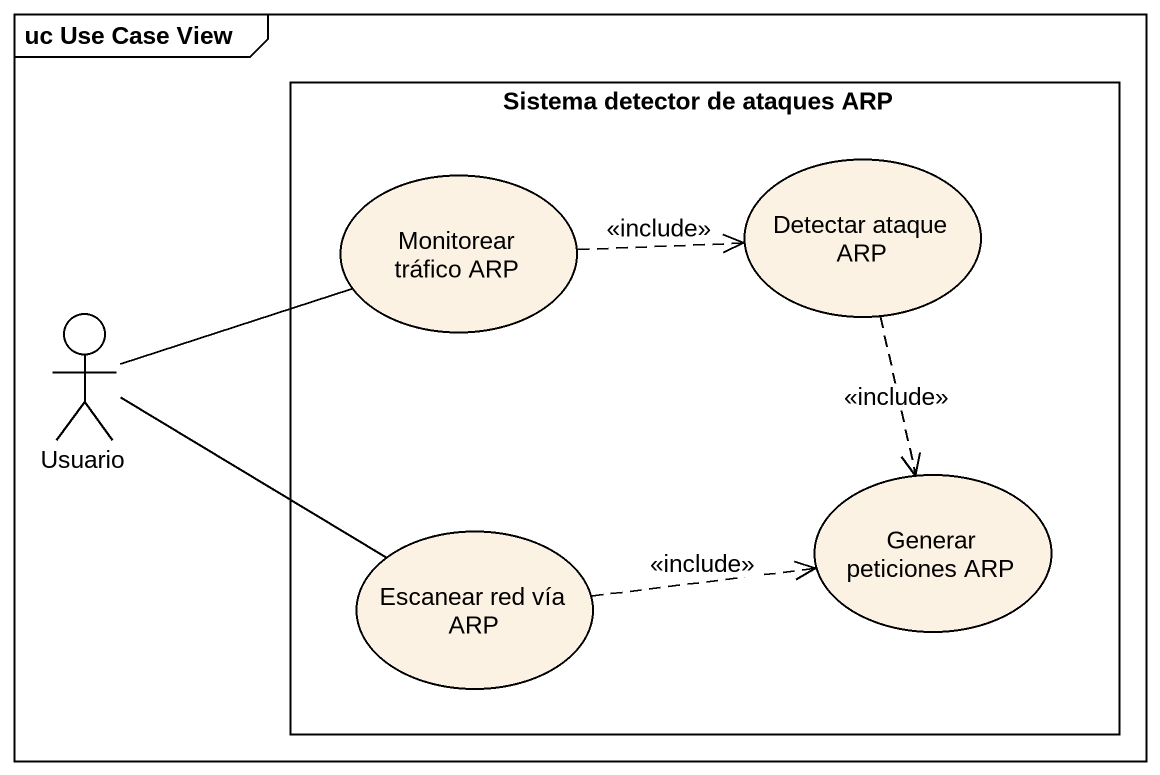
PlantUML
@startuml
mainframe uc Use Case View
rectangle "Sistema detector de ataques ARP" as Sistema_detector_de_ataques {
  usecase "Monitorear tráfico ARP" as Monitorear_tráfico_ARP
  usecase "Detectar ataque ARP" as Detectar_ataque_ARP
  usecase "Escanear red vía ARP" as Escanear_red_vía_ARP
  usecase "Generar peticiones ARP" as Generar_peticiones_ARP
}
actor Usuario
Monitorear_tráfico_ARP .right.> Detectar_ataque_ARP : <<include>>
Detectar_ataque_ARP ..> Generar_peticiones_ARP : <<include>>
Usuario -right- Monitorear_tráfico_ARP
Usuario -right- Escanear_red_vía_ARP
Escanear_red_vía_ARP .right.> Generar_peticiones_ARP : <<include>>
@enduml
